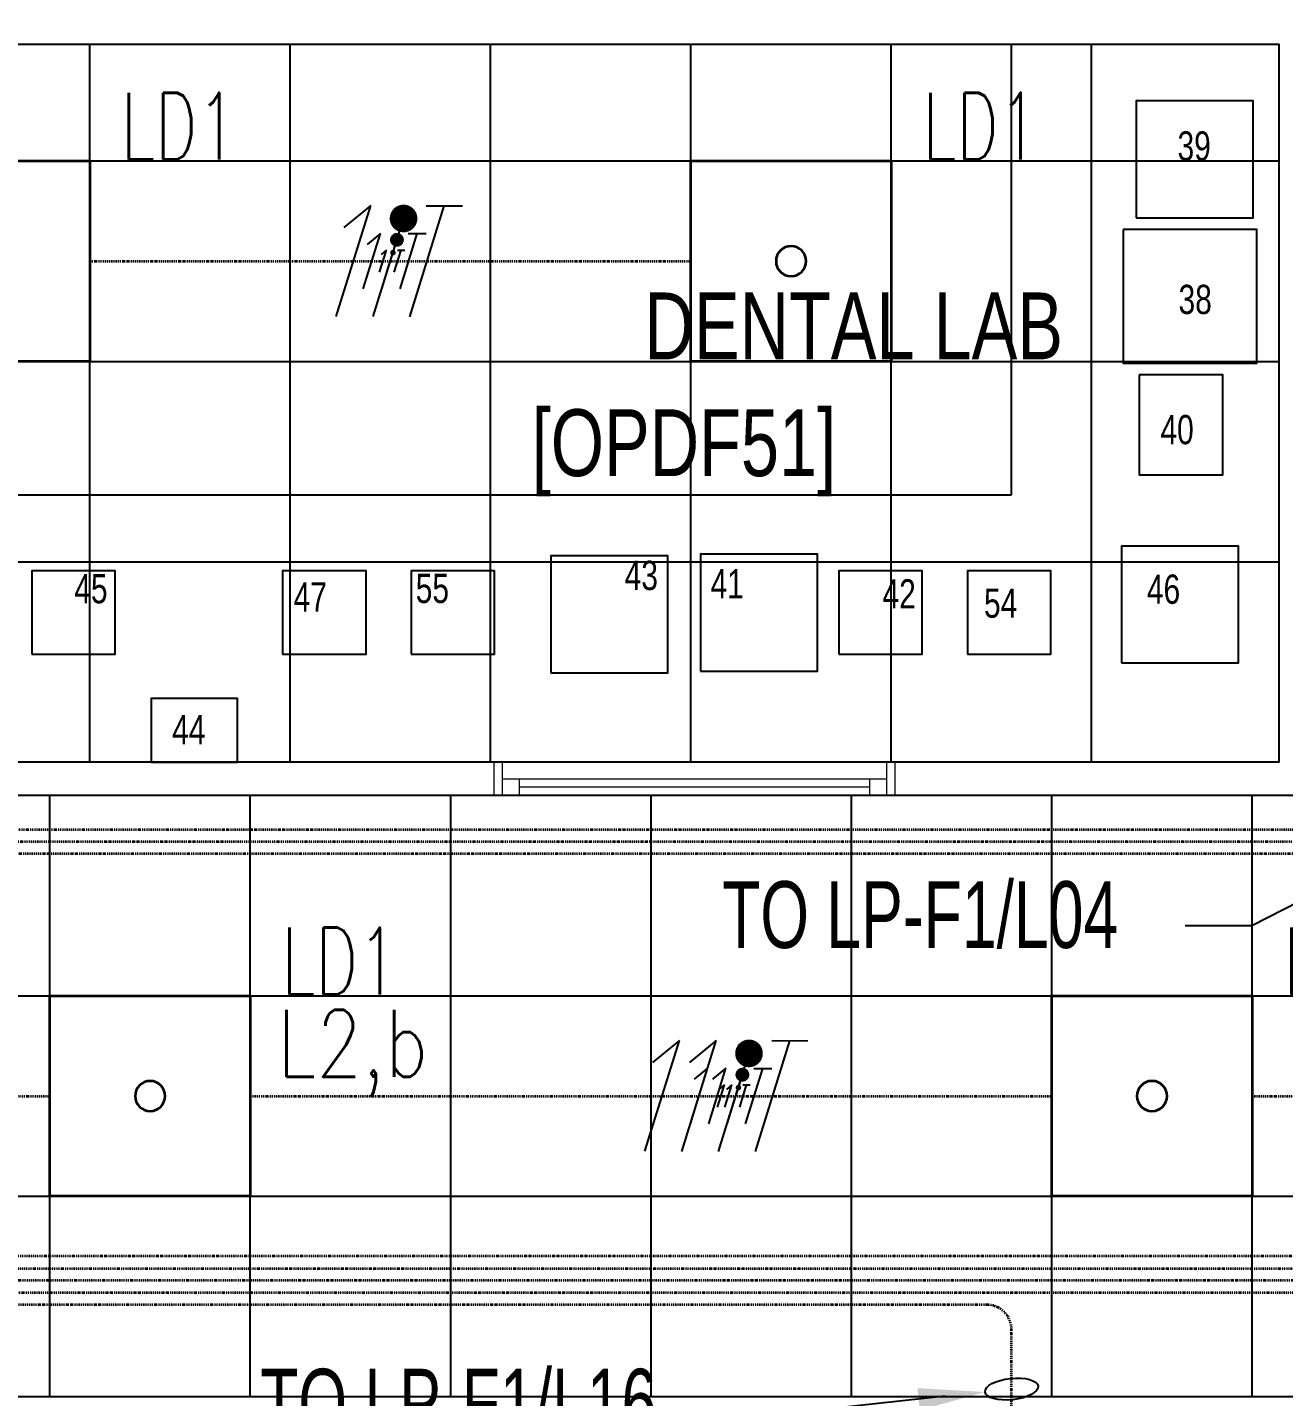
# Model space of a CAD drawing. Extents: x -12260 to 57327, y -29287 to 19916.
# Drawn here: x 29229 to 32991, y -2710 to 1390 of the extents above; entities that cross this region are included whole.
import ezdxf
from ezdxf import colors
from ezdxf.entities.mleader import LeaderData, LeaderLine
from ezdxf.enums import TextEntityAlignment as Align
from ezdxf.math import Vec2, Vec3

# ---------------------------------------------------------------- set-up
doc = ezdxf.new("R2010")
doc.units = 0
doc.header["$LTSCALE"] = 0.25
doc.linetypes.add('DASHDOT', pattern=[25.4, 12.7, -6.35, 0, -6.35])
for name, color, linetype, lineweight in [('01-First Floor$0$72_EGR_BASE_TEXT', 252, 'Continuous', 5), ('01-First Floor$0$72_EGR_EQP_TAG', 142, 'Continuous', 5), ('01-First Floor$0$Aluminum', 251, 'Continuous', 5), ('01-First Floor$0$LOADING', 253, 'Continuous', 5), ('01-First Floor$0$Walls', 251, 'Continuous', 5), ('E-LITE-CIRC', 6, 'Continuous', 25), ('E-LITE-CIRC-NUMB', 6, 'Continuous', 25), ('E-LITE-CLNG', 150, 'Continuous', 35), ('E-LITE-CLNG-CNDT', 6, 'DASHDOT', 35), ('E-LITE-CTRL', 6, 'Continuous', 25), ('E-LITE-IDEN', 6, 'Continuous', 25), ('E-LITE-TEXT', 6, 'Continuous', 25), ('E-POWR-WIRE', 6, 'Continuous', 25), ('E-POWR-WIRE @ 100', 6, 'Continuous', 25), ('E-POWR-WIRE @ 20', 6, 'Continuous', 25), ('E-POWR-WIRE @ 50', 6, 'Continuous', 25)]:
    doc.layers.add(name, color=color, linetype=linetype, lineweight=lineweight)
doc.layers.add('01-First Floor$0$FALSE CEILING', color=251, linetype='Continuous')
doc.styles.add('01-First Floor$0$X3G_ENTITY_257CFD', font='swisscl.ttf', dxfattribs={"height": 200})
doc.styles.add('01-First Floor$0$X3G_ENTITY_9EC9', font='swisscl.ttf', dxfattribs={"height": 0.2})
doc.styles.add('01-First Floor$0$X3G_ENTITY_9F38', font='swisscl.ttf', dxfattribs={"height": 0.2})
doc.styles.add('DC_Elc_Romans', font='elc_romans.shx', dxfattribs={"width": 0.7})
doc.styles.add('DC_SIMPLEX', font='SIMPLEX.shx', dxfattribs={"width": 0.7})

# ---------------------------------------------------------------- blocks, each defined once
blk = doc.blocks.new('01-First Floor$0$ME19011A-P')
for p, q in [((-0.425, 0), (0.425, 0)), ((-0.425, 0), (-0.425, -0.015)), ((0.425, 0), (0.425, -0.015)), ((-0.425, -0.015), (0.425, -0.015)), ((-0.3675, -0.0198), (-0.2325, -0.0198)), ((-0.3675, -0.0198), (-0.3675, -0.0399)), ((-0.3675, -0.0399), (-0.2325, -0.0399)), ((-0.36, -0.015), (-0.36, -0.0198)), ((-0.24, -0.015), (-0.24, -0.0198)), ((-0.2325, -0.0198), (-0.2325, -0.0399)), ((-0.15, -0.015), (-0.15, -0.04)), ((-0.15, -0.025), (0, -0.025)), ((-0.15, -0.04), (-0.1187, -0.04)), ((-0.0887, -0.04), (-0.0637, -0.04)), ((-0.0606, -0.0371), (-0.0787, -0.0432)), ((-0.0402, -0.0312), (-0.0496, -0.0337)), ((-0.047, -0.0434), (-0.0376, -0.0409)), ((-0.0376, -0.0409), (-0.0402, -0.0312)), ((-0.0379, -0.04), (0, -0.04)), ((0, -0.015), (0, -0.04)), ((0.1, -0.015), (0.1, -0.045)), ((0.1, -0.035), (0.2, -0.035)), ((0.2, -0.045), (0.2, -0.015)), ((0.2818, -0.015), (0.2484, -0.015)), ((0.2484, -0.0243), (0.2484, -0.015)), ((0.2818, -0.0243), (0.2484, -0.0243)), ((0.2818, -0.0243), (0.2818, -0.015)), ((0.3211, -0.015), (0.2877, -0.015)), ((0.2877, -0.015), (0.2877, -0.0531)), ((0.3211, -0.0243), (0.2877, -0.0243)), ((0.3211, -0.0531), (0.3211, -0.015)), ((0.3623, -0.015), (0.3289, -0.015)), ((0.3289, -0.015), (0.3289, -0.0531)), ((0.3623, -0.0243), (0.3289, -0.0243)), ((0.3623, -0.0531), (0.3623, -0.015)), ((0.3682, -0.0243), (0.3682, -0.015)), ((0.3682, -0.015), (0.4016, -0.015)), ((0.3682, -0.0243), (0.4016, -0.0243)), ((0.4016, -0.0243), (0.4016, -0.015)), ((-0.0787, -0.0432), (-0.077, -0.0497)), ((-0.0582, -0.046), (-0.077, -0.0497)), ((0.1, -0.045), (0.2, -0.045)), ((0.2877, -0.0531), (0.3211, -0.0531)), ((0.3289, -0.0531), (0.3623, -0.0531))]:
    blk.add_line(p, q)
blk.add_lwpolyline([(-0.1187, -0.0482), (-0.0887, -0.0482), (-0.0887, -0.0382), (-0.1187, -0.0382)], close=True)
at = {"color": 8, "const_width": 0.000601}
for points in [[(0.3044, -0.0531, -0.184574), (0.2977, -0.0636, -1.44364), (0.2961, -0.0581, -0.837915), (0.2969, -0.0664, -0.30536), (0.2839, -0.062, -1.584726), (0.2894, -0.0609, -0.253153), (0.2827, -0.0684, -0.874198), (0.2775, -0.0585, -0.915253), (0.2791, -0.0658, -0.223821), (0.2683, -0.0644, -1.703343), (0.272, -0.0597, -0.588962), (0.2621, -0.068, -0.717795), (0.2625, -0.0581, -0.983104), (0.2645, -0.0644, -0.326362), (0.2534, -0.0609, -0.758716), (0.2609, -0.0514, -0.906186), (0.2593, -0.0565, -0.189488), (0.2526, -0.0522, -0.7948), (0.2613, -0.0423, -1.223996), (0.2574, -0.047, -0.072149), (0.2534, -0.0403, -0.645886), (0.2609, -0.0324, -1.366917), (0.2574, -0.0371, -0.078415), (0.2542, -0.0308, -0.723006), (0.2613, -0.0256, -1.105484), (0.2582, -0.0292, -0.221197), (0.2566, -0.0243, -0.221197)], [(0.3456, -0.0531, 0.184574), (0.3523, -0.0636, 1.44364), (0.3539, -0.0581, 0.837915), (0.3531, -0.0664, 0.30536), (0.3661, -0.062, 1.584726), (0.3606, -0.0609, 0.253153), (0.3673, -0.0684, 0.874198), (0.3725, -0.0585, 0.915253), (0.3709, -0.0658, 0.223821), (0.3817, -0.0644, 1.703343), (0.378, -0.0597, 0.588962), (0.3879, -0.068, 0.717795), (0.3875, -0.0581, 0.983104), (0.3855, -0.0644, 0.326362), (0.3966, -0.0609, 0.758716), (0.3891, -0.0514, 0.906186), (0.3907, -0.0565, 0.189488), (0.3974, -0.0522, 0.7948), (0.3887, -0.0423, 1.223996), (0.3926, -0.047, 0.072149), (0.3966, -0.0403, 0.645886), (0.3891, -0.0324, 1.366917), (0.3926, -0.0371, 0.078415), (0.3958, -0.0308, 0.723006), (0.3887, -0.0256, 1.105484), (0.3918, -0.0292, 0.221197), (0.3934, -0.0243, 0.221197)]]:
    blk.add_lwpolyline(points, format="xyb", dxfattribs=at)
blk.add_circle((-0.0537, -0.04), 0.0075)
for centre, radius, start, end in [((-0.1037, -0.04), 0.01, 10.4593, 169.5407), ((-0.1037, -0.04), 0.0075, 14.0075, 165.9925), ((-0.0537, -0.04), 0.01, 45, 180)]:
    blk.add_arc(centre, radius, start, end)
blk = doc.blocks.new('01-First Floor$0$M.44.57.64')
at = {"layer": '01-First Floor$0$LOADING', "xscale": 1000.000000000002, "yscale": 1000.000000000002, "zscale": 1000.000000000002, "rotation": 225.9999036123427}
blk.add_blockref('01-First Floor$0$ME19011A-P', (-80806.9, 16720.7), dxfattribs=at)
blk = doc.blocks.new('01-First Floor$0$A$C37be4daf')
at = {"layer": '01-First Floor$0$Aluminum'}
for p, q in [((1416, 598.2), (216, 598.2)), ((241, 498.2), (241, 598.2)), ((291, 548.2), (291, 598.2)), ((1341, 548.2), (1341, 598.2)), ((1391, 498.2), (1391, 598.2)), ((1391, 548.2), (241, 548.2)), ((291, 573.2), (1341, 573.2)), ((1416, 498.2), (216, 498.2))]:
    blk.add_line(p, q, dxfattribs=at)
at = {"layer": '01-First Floor$0$Walls'}
for p, q in [((216, 498.2), (216, 598.2)), ((1416, 498.2), (1416, 598.2))]:
    blk.add_line(p, q, dxfattribs=at)
blk = doc.blocks.new('01-First Floor')
at = {"layer": '01-First Floor$0$FALSE CEILING', "linetype": 'Continuous'}
for p, q in [((29415.6, -810), (29415.6, 1340)), ((30015.6, -810), (30015.6, 1340)), ((30615.6, -810), (30615.6, 1340)), ((31215.6, -810), (31215.6, 1340)), ((31815.6, -810), (31815.6, 1340)), ((32415.6, -810), (32415.6, 1340)), ((25215.6, 990), (32976, 990)), ((25215.6, 390), (32976, 390)), ((25217.4, -210), (32976, -210)), ((29296.4, -2710), (29296.4, -910)), ((29896.4, -2710), (29896.4, -910)), ((30496.4, -2710), (30496.4, -910)), ((31096.4, -2710), (31096.4, -910)), ((31696.4, -2710), (31696.4, -910)), ((32296.4, -2710), (32296.4, -910)), ((32896.4, -2710), (32896.4, -910)), ((8296.4, -1510), (48976, -1510)), ((8296.4, -2110), (48976, -2110))]:
    blk.add_line(p, q, dxfattribs=at)
at = {"layer": '01-First Floor$0$FALSE CEILING'}
for p, q in [((32176, -10, -0.1), (32176, 1340, -0.1)), ((25215.6, -10, -0.1), (32176, -10, -0.1))]:
    blk.add_line(p, q, dxfattribs=at)
for points in [[(25817.4, -810), (25215.6, -208.1), (25215.6, 1340), (32976, 1340), (32976, -810), (25817.4, -810)], [(48976, -910), (8296.4, -910), (8296.4, -2710), (48976, -2710), (48976, -910)]]:
    blk.add_lwpolyline(points, dxfattribs=at)
for points, elevation in [([(32549.3, 820), (32899.3, 820), (32899.3, 1170), (32549.3, 1170)], -0.2), ([(32510, 785), (32510, 385), (32910, 385), (32910, 785)], -0.2), ([(32558.1, 350.1), (32558.1, 50.1), (32808.1, 50.1), (32808.1, 350.1)], -0.2), ([(32505.6, -513.1), (32855.6, -513.1), (32855.6, -163.1), (32505.6, -163.1)], -0.2), ([(30796.3, -542.3), (31146.3, -542.3), (31146.3, -192.3), (30796.3, -192.3)], -0.2), ([(31244.8, -537.8), (31594.8, -537.8), (31594.8, -187.8), (31244.8, -187.8)], -0.2), ([(29242.1, -487), (29492.1, -487), (29492.1, -237), (29242.1, -237)], -0.2), ([(29992.9, -487), (30242.9, -487), (30242.9, -237), (29992.9, -237)], -0.2), ([(30378, -487), (30628, -487), (30628, -237), (30378, -237)], -0.2), ([(31658.4, -487), (31908.4, -487), (31908.4, -237), (31658.4, -237)], -0.2), ([(32043.5, -487), (32293.5, -487), (32293.5, -237), (32043.5, -237)], -0.2), ([(29599.7, -810), (29858, -810), (29858, -619.5), (29599.7, -619.5)], -0.1)]:
    blk.add_lwpolyline(points, close=True, dxfattribs=dict(at, elevation=elevation))
at = {"layer": '01-First Floor$0$LOADING'}
for p, q in [((32176, -10, -0.1), (32176, 1340, -0.1)), ((25215.6, -10, -0.1), (32176, -10, -0.1))]:
    blk.add_line(p, q, dxfattribs=at)
for points, elevation in [([(32549.3, 820), (32899.3, 820), (32899.3, 1170), (32549.3, 1170)], -0.2), ([(32510, 785), (32510, 385), (32910, 385), (32910, 785)], -0.2), ([(32558.1, 350.1), (32558.1, 50.1), (32808.1, 50.1), (32808.1, 350.1)], -0.2), ([(32505.6, -513.1), (32855.6, -513.1), (32855.6, -163.1), (32505.6, -163.1)], -0.2), ([(30796.3, -542.3), (31146.3, -542.3), (31146.3, -192.3), (30796.3, -192.3)], -0.2), ([(31244.8, -537.8), (31594.8, -537.8), (31594.8, -187.8), (31244.8, -187.8)], -0.2), ([(29242.1, -487), (29492.1, -487), (29492.1, -237), (29242.1, -237)], -0.2), ([(29992.9, -487), (30242.9, -487), (30242.9, -237), (29992.9, -237)], -0.2), ([(30378, -487), (30628, -487), (30628, -237), (30378, -237)], -0.2), ([(31658.4, -487), (31908.4, -487), (31908.4, -237), (31658.4, -237)], -0.2), ([(32043.5, -487), (32293.5, -487), (32293.5, -237), (32043.5, -237)], -0.2), ([(29599.7, -810), (29858, -810), (29858, -619.5), (29599.7, -619.5)], -0.1)]:
    blk.add_lwpolyline(points, close=True, dxfattribs=dict(at, elevation=elevation))
at = {"layer": '01-First Floor$0$Walls'}
for p, q in [((25215.6, 1340), (32976, 1340)), ((32976, 1340), (32976, -810)), ((32976, -810), (25817.4, -810)), ((33076, -910), (25776, -910)), ((25776, -2710), (33076, -2710))]:
    blk.add_line(p, q, dxfattribs=at)
at = {"rotation": 180}
blk.add_blockref('01-First Floor$0$A$C37be4daf', (32042, -311.8), dxfattribs=at)
at = {"layer": '01-First Floor$0$LOADING', "rotation": 134.0000963876573}
blk.add_blockref('01-First Floor$0$M.44.57.64', (-11925.4, 66932.7, -0.1), dxfattribs=at)
at = {"layer": '01-First Floor$0$72_EGR_BASE_TEXT', "char_height": 200, "attachment_point": 2}
for s, insert, style in [('DENTAL LAB', (31703.3, 596.2, 0), '01-First Floor$0$X3G_ENTITY_9EC9'), ('[OPDF51]', (31194.8, 246.4), '01-First Floor$0$X3G_ENTITY_9F38')]:
    blk.add_mtext(s, dxfattribs=dict(at, insert=insert, style=style))
at = {"layer": '01-First Floor$0$72_EGR_EQP_TAG', "char_height": 87.47, "attachment_point": 2, "style": '01-First Floor$0$X3G_ENTITY_257CFD'}
for s, insert in [('39', (32722.7, 1078.7, -0.1)), ('38', (32725.8, 619.2, -0.1)), ('40', (32671.6, 229.3, -0.1)), ('43', (31067.2, -207.2, -0.1)), ('41', (31324.4, -232.2, -0.1)), ('45', (29419.1, -246.9, -0.1)), ('47', (30075.9, -271.7, -0.1)), ('55', (30441.5, -246, -0.1)), ('42', (31839.3, -262.5, -0.1)), ('46', (32631, -248.5, -0.2)), ('54', (32143.2, -290.2, -0.1)), ('44', (29712.1, -668.9, -0.1))]:
    blk.add_mtext(s, dxfattribs=dict(at, insert=insert))
blk = doc.blocks.new('DC_Arrow-ArrowEllipse')
at = {"color": 0}
blk.add_ellipse((0, 0), major_axis=(0.4, 0), ratio=0.4, dxfattribs=at)
at = {"color": 0, "ltscale": 0.5}
blk.add_solid([(-1.4, 0.167), (-0.4, 0), (-1.4, -0.167)], dxfattribs=at)
blk = doc.blocks.new('*U25')
blk.add_lwpolyline([(-300, 300), (-300, -300), (300, -300), (300, 300)], close=True)
blk.add_circle((0, 0), 45)
at = {"layer": 'E-LITE-CIRC-NUMB', "style": 'DC_SIMPLEX', "width": 0.7, "flags": 8}
blk.add_attdef('CIRCUIT', text='', height=200, rotation=0, dxfattribs=at).set_placement((-473.9, 300), align=Align.RIGHT)
at = {"layer": 'E-LITE-CTRL', "style": 'DC_SIMPLEX', "width": 0.7, "flags": 8}
blk.add_attdef('CONTROL', (1118.9, -935), '', height=200, rotation=360, dxfattribs=at)
at = {"layer": 'E-LITE-IDEN', "style": 'DC_SIMPLEX', "width": 0.7, "flags": 8}
blk.add_attdef('TYPE', (460.4, 457.6), '', height=200, rotation=360, dxfattribs=at)
blk = doc.blocks.new('*U42')
for p, q in [((-2.719, -1.655), (-1.689, 1.665)), ((-1.689, 1.665), (-2.491, 1.006)), ((-1.617, -1.658), (-0.587, 1.663)), ((-0.587, 1.663), (-1.389, 1.004)), ((-0.515, -1.66), (0.515, 1.66)), ((0.587, -1.663), (1.617, 1.658)), ((1.078, 1.659), (2.157, 1.657))]:
    blk.add_line(p, q)
at = {"const_width": 0.414}
blk.add_lwpolyline([(0.19, 1.278, 1), (0.604, 1.277, 1)], format="xyb", close=True, dxfattribs=at)
blk = doc.blocks.new('*U553')
at = {"layer": 'E-POWR-WIRE @ 100', "xscale": 100, "yscale": 100, "zscale": 100}
blk.add_blockref('*U42', (31350, -1810, 0), dxfattribs=at)
at = {"layer": 'E-POWR-WIRE @ 20', "xscale": 20, "yscale": 20, "zscale": 20}
blk.add_blockref('*U42', (31350, -1810, 0), dxfattribs=at)
at = {"layer": 'E-POWR-WIRE @ 50', "xscale": 50, "yscale": 50, "zscale": 50}
blk.add_blockref('*U42', (31350, -1810, 0), dxfattribs=at)
blk = doc.blocks.new('*U40')
for p, q in [((-1.617, -1.658), (-0.587, 1.663)), ((-0.587, 1.663), (-1.389, 1.004)), ((-0.515, -1.66), (0.515, 1.66)), ((0.587, -1.663), (1.617, 1.658)), ((1.078, 1.659), (2.157, 1.657))]:
    blk.add_line(p, q)
at = {"const_width": 0.414}
blk.add_lwpolyline([(0.19, 1.278, 1), (0.604, 1.277, 1)], format="xyb", close=True, dxfattribs=at)
blk = doc.blocks.new('*U801')
at = {"layer": 'E-POWR-WIRE @ 100', "xscale": 100, "yscale": 100, "zscale": 100}
blk.add_blockref('*U40', (30315.6, 690), dxfattribs=at)
at = {"layer": 'E-POWR-WIRE @ 20', "xscale": 20, "yscale": 20, "zscale": 20}
blk.add_blockref('*U40', (30315.6, 690), dxfattribs=at)
at = {"layer": 'E-POWR-WIRE @ 50', "xscale": 50, "yscale": 50, "zscale": 50}
blk.add_blockref('*U40', (30315.6, 690), dxfattribs=at)

msp = doc.modelspace()

# ---------------------------------------------------------------- linework, layer by layer
at = {"layer": 'E-LITE-CLNG-CNDT', "elevation": 0}
for points in [[(32176, -3210), (32176, -2509.7, 0.414214), (32101, -2434.7), (7838.1, -2434.7, -0.414214), (7738.1, -2334.7), (7738.1, 2768.9)], [(7774.3, 2768.9), (7774.3, -2298.4, 0.414214), (7874.3, -2398.4), (35801, -2398.4, -0.414214), (35876, -2473.4), (35876, -3210)], [(41875.9, -3100.1), (41875.9, -2437.2, 0.414214), (41800.9, -2362.2), (7910.6, -2362.2, -0.414214), (7810.6, -2262.2), (7810.6, 2768.9)], [(7846.9, 2768.9), (7846.9, -2225.9, 0.414214), (7946.9, -2325.9), (45600.9, -2325.9, -0.414214), (45675.9, -2400.9), (45675.9, -3100.1)], [(7992, 2768.9), (7992, -983.9, 0.414214), (8092, -1083.9), (33816.7, -1083.9, -0.102422), (33856.4, -1092.2), (33921.3, -1120.2)], [(8028.3, 2768.9), (8028.3, -947.7, 0.414214), (8128.3, -1047.7), (42673.7, -1047.7, 0.413345), (42773.7, -947.9), (42775.9, -209.9)], [(8064.6, 2768.9), (8064.6, -911.4, 0.414214), (8164.6, -1011.4), (36175.8, -1011.4, 0.414214), (36275.8, -911.4), (36275.8, -209.9)]]:
    msp.add_lwpolyline(points, format="xyb", dxfattribs=at)
at = {"layer": 'E-LITE-CLNG-CNDT'}
msp.add_lwpolyline([(29415.6, 690), (31215.6, 690)], dxfattribs=at)
at = {"layer": 'E-LITE-CLNG-CNDT', "elevation": 0}
for points in [[(26896.4, -1810), (29296.4, -1810)], [(29896.4, -1810), (32296.4, -1810)], [(32896.4, -1810), (33870, -1810)]]:
    msp.add_lwpolyline(points, dxfattribs=at)
at = {"layer": 'E-LITE-CLNG-CNDT', "color": 1, "elevation": 0}
msp.add_lwpolyline([(34376.2, -1985), (34265.6, -2108.2, 0.161846), (34250.7, -2153.1), (34250.7, -2189.6, -0.414214), (34150.7, -2289.6), (24997, -2289.6, -0.414214), (24922, -2214.6), (24922, -2128.1, 0.161846), (24907.1, -2083.2), (24796.4, -1960)], format="xyb", dxfattribs=at)

# ---------------------------------------------------------------- block references
at = {"layer": 'E-LITE-CLNG'}
ref = msp.add_blockref('*U25', (29115.6, 690), dxfattribs=dict(at, xscale=-1))
ref.add_attrib('TYPE', 'LD1', (29509.1, 994.5), dxfattribs={"layer": 'E-LITE-IDEN', "height": 200, "rotation": 0, "style": 'DC_SIMPLEX', "width": 0.7, "flags": 8})
ref = msp.add_blockref('*U25', (31515.6, 690), dxfattribs=dict(at, xscale=-1))
ref.add_attrib('TYPE', 'LD1', (31909.1, 994.5), dxfattribs={"layer": 'E-LITE-IDEN', "height": 200, "rotation": 0, "style": 'DC_SIMPLEX', "width": 0.7, "flags": 8})
ref = msp.add_blockref('*U25', (29596.4, -1810, 0), dxfattribs=dict(at, xscale=-1))
ref.add_attrib('TYPE', 'LD1', (29989.9, -1505.5, 0), dxfattribs={"layer": 'E-LITE-IDEN', "height": 200, "rotation": 0, "style": 'DC_SIMPLEX', "width": 0.7, "flags": 8})
ref = msp.add_blockref('*U25', (32596.4, -1810), dxfattribs=dict(at, xscale=-1))
ref.add_attrib('TYPE', 'LD1', (32989.9, -1505.5), dxfattribs={"layer": 'E-LITE-IDEN', "height": 200, "rotation": 0, "style": 'DC_SIMPLEX', "width": 0.7, "flags": 8})
at = {"layer": 'E-LITE-CLNG-CNDT'}
msp.add_blockref('01-First Floor', (0, 0), dxfattribs=at)
at = {"layer": 'E-POWR-WIRE'}
for name in ['*U801', '*U553']:
    msp.add_blockref(name, (0, 0), dxfattribs=at)

# ---------------------------------------------------------------- texts
at = {"layer": 'E-LITE-CIRC', "style": 'DC_SIMPLEX', "width": 0.8}
msp.add_text('L2,b', height=200, rotation=0, dxfattribs=at).set_placement((29977.2, -1752, 0))

# ---------------------------------------------------------------- leaders
at = {"layer": 'E-LITE-TEXT'}
ml = msp.add_multileader_mtext('Standard', dxfattribs=at)
ml.set_content('TO LP-F1/L04', color=256, style='DC_Elc_Romans')
ml.set_leader_properties(color=45)
ml.set_arrow_properties(name='DC_Arrow-ArrowEllipse')
ml.build(insert=Vec2(0, 0))
ml.multileader.update_dxf_attribs({"dogleg_length": 2, "arrow_head_size": 200, "scale": 100})
ctx = ml.context
ctx.base_point, ctx.scale, ctx.char_height, ctx.arrow_head_size, ctx.landing_gap_size, ctx.plane_origin = Vec3(30755.5, -1300), 100, 200, 200, 200, Vec3(25378.1, 1036.8)
ctx.text_align_type = 2
notes = []
notes.append((ctx, [(1, (1, 1, 0), (32895.5, -1300), (-1, 0), 200, [(0, [(33320.3, -1083.9)], 0, [])])]))
ctx.mtext.insert, ctx.mtext.alignment, ctx.mtext.flow_direction = Vec3(32495.5, -1166.6), 3, 5
ml = msp.add_multileader_mtext('Standard', dxfattribs=at)
ml.set_content('TO LP-F1/L16', color=256, style='DC_Elc_Romans')
ml.set_leader_properties(color=45)
ml.set_arrow_properties(name='DC_Arrow-ArrowEllipse')
ml.build(insert=Vec2(0, 0))
ml.multileader.update_dxf_attribs({"dogleg_length": 2, "arrow_head_size": 200, "scale": 100})
ctx = ml.context
ctx.base_point, ctx.scale, ctx.char_height, ctx.arrow_head_size, ctx.landing_gap_size, ctx.plane_origin = Vec3(29412.3, -2760, 0), 100, 200, 200, 200, Vec3(23794.9, -530.3, 0)
ctx.text_align_type = 2
notes.append((ctx, [(1, (1, 1, 0), (31512.3, -2760, 0), (-1, 0), 200, [(0, [(32176, -2687.4, 0)], 0, [])])]))
ctx.mtext.insert, ctx.mtext.alignment, ctx.mtext.flow_direction = Vec3(31112.3, -2626.7, 0), 3, 5
for ctx, leaders in notes:
    for number, flags, end, landing, length, lines in leaders:
        leader = LeaderData()
        leader.index, (leader.has_last_leader_line, leader.has_dogleg_vector, leader.attachment_direction) = number, flags
        leader.last_leader_point, leader.dogleg_vector, leader.dogleg_length = Vec3(end), Vec3(landing), length
        for number, points, colour, breaks in lines:
            line = LeaderLine()
            line.index, line.vertices, line.color, line.breaks = number, Vec3.list(points), colors.encode_raw_color(colour), breaks
            leader.lines.append(line)
        ctx.leaders.append(leader)

doc.saveas('drawing.dxf')
